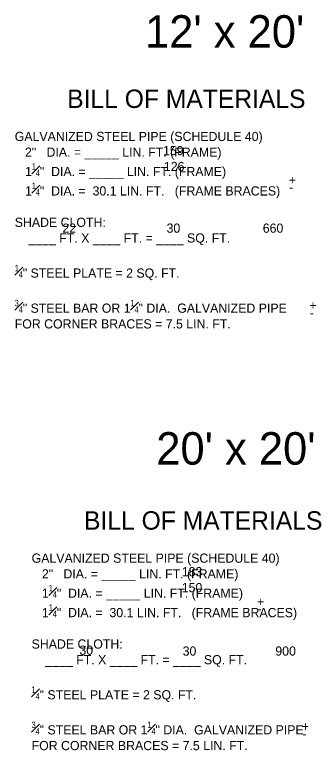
# Model space of a CAD drawing. Header units: feet. Extents: x -1041 to -841, y 1577 to 1639.
# Drawn here: x -855.03 to -840.89, y 1577.01 to 1610.99 of the extents above; entities that cross this region are included whole.
import ezdxf
from ezdxf.enums import TextEntityAlignment as Align

# ---------------------------------------------------------------- set-up
doc = ezdxf.new("R2010")
doc.units = ezdxf.units.FT
doc.header["$MEASUREMENT"] = 0
doc.layers.add('1.Text.Dims.x008', color=7, linetype='Continuous', lineweight=13)
doc.layers.add('WELD SYMBOLS', color=7, linetype='Continuous', lineweight=0)
doc.styles.add('Style-ENGINEERING', font='ENGINEERING.shx')
doc.styles.add('Style-WORKING', font='WORKING.shx')

# ---------------------------------------------------------------- blocks, each defined once
blk = doc.blocks.new('*U45')
at = {"layer": '1.Text.Dims.x008', "color": 7, "lineweight": 13, "style": 'Style-ENGINEERING'}
for s, p in [('+', (-0.177, 0.378)), ('-', (-0.162, 0.047))]:
    blk.add_text(s, height=0.425, dxfattribs=at).set_placement(p, align=Align.TOP_LEFT)
blk = doc.blocks.new('*U46')
at = {"layer": '1.Text.Dims.x008', "color": 7, "lineweight": 13, "style": 'Style-ENGINEERING'}
for s, p in [('+', (-0.177, 0.381)), ('-', (-0.156, 0.044))]:
    blk.add_text(s, height=0.425, dxfattribs=at).set_placement(p, align=Align.TOP_LEFT)

msp = doc.modelspace()

# ---------------------------------------------------------------- block references
at = {"layer": '1.Text.Dims.x008', "color": 7, "lineweight": 13}
for name, p in [('*U45', (-842.2115985, 1603.1899116)), ('*U46', (-841.2617954, 1597.3948001)), ('*U45', (-843.6738148, 1583.7120547)), ('*U46', (-841.6085571, 1577.9443683))]:
    msp.add_blockref(name, p, dxfattribs=at)

# ---------------------------------------------------------------- texts
at = {"layer": '1.Text.Dims.x008', "color": 7, "lineweight": 30, "style": 'Style-ENGINEERING'}
for p in [(-852.6075197, 1606.6819428), (-851.8284054, 1587.2040859)]:
    msp.add_text('BILL OF MATERIALS', height=0.85, dxfattribs=at).set_placement(p)
at = {"layer": '1.Text.Dims.x008', "color": 7, "lineweight": 13, "char_height": 0.425, "attachment_point": 1, "line_spacing_factor": 1.023529, "style": 'Style-ENGINEERING'}
for insert in [(-855.0250112, 1605.5786129), (-854.2458969, 1586.100756)]:
    msp.add_mtext('GALVANIZED STEEL PIPE (SCHEDULE 40)\\P\\ptz;   2"   DIA. = _____ LIN. FT. (FRAME)\\P\\ptz;   1{\\T1.0;\\W0.7x;\\H0.7x;\\S1#4;}"  DIA. = _____ LIN. FT. (FRAME)\\P\\ptz;   1{\\T1.0;\\W0.7x;\\H0.7x;\\S1#4;}"  DIA. =  30.1 LIN. FT.   (FRAME BRACES)\\P\\P\\ptz;SHADE CLOTH:\\P\\ptz;    ____ FT. X ____ FT. = ____ SQ. FT.\\P\\P\\ptz;{\\T1.0;\\W0.7x;\\H0.7x;\\S1#4;}" STEEL PLATE = 2 SQ. FT.\\P\\P\\ptz;{\\T1.0;\\W0.7x;\\H0.7x;\\S3#4;}" STEEL BAR OR 1{\\T1.0;\\W0.7x;\\H0.7x;\\S1#4;}" DIA.  GALVANIZED PIPE\\P\\ptz;FOR CORNER BRACES = 7.5 LIN. FT.  ', dxfattribs=dict(at, insert=insert))
at = {"layer": 'WELD SYMBOLS', "color": 7, "linetype": 'Continuous', "lineweight": 13, "style": 'Style-WORKING'}
msp.add_text("12' x 20'", height=1.5, dxfattribs=at).set_placement((-845.3438943, 1610.2163442), align=Align.MIDDLE_CENTER)
at = {"layer": 'WELD SYMBOLS', "color": 7, "linetype": 'Continuous', "lineweight": 13, "style": 'Style-ENGINEERING'}
for s, p in [('159', (-848.186854, 1604.925028)), ('126', (-848.146149, 1604.1923376)), ('22', (-852.8272263, 1601.3429862)), ('30', (-848.0240339, 1601.3429862)), ('660', (-843.5871867, 1601.3429862)), ('183', (-847.3229656, 1585.4724015)), ('150', (-847.3229656, 1584.7397111)), ('30', (-852.044748, 1581.8496546)), ('30', (-847.2822606, 1581.8089496)), ('900', (-843.0082335, 1581.8089496))]:
    msp.add_text(s, height=0.425, dxfattribs=at).set_placement(p, align=Align.TOP_LEFT)
at = {"layer": 'WELD SYMBOLS', "color": 7, "linetype": 'Continuous', "lineweight": 13, "insert": (-844.8258304, 1590.9457129), "char_height": 1.5, "attachment_point": 5, "line_spacing_factor": 1.2, "style": 'Style-WORKING'}
msp.add_mtext("20' x 20'", dxfattribs=at)

doc.saveas('drawing.dxf')
